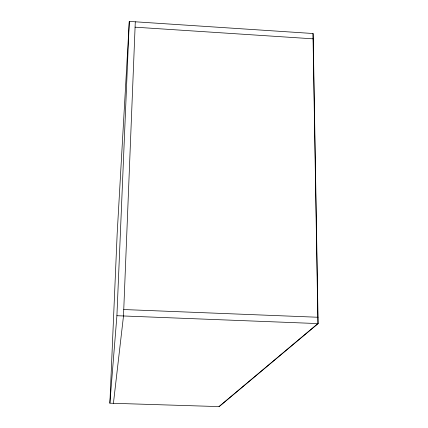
<?xml version="1.0" encoding="UTF-8"?>
<svg xmlns="http://www.w3.org/2000/svg" width="428" height="428" viewBox="0 0 428 428"><rect width="100%" height="100%" fill="white"/><g stroke="black" fill="none" stroke-linecap="round" stroke-linejoin="round"><path stroke-width="0.64" d="M135.296 21.796L123.499 315.971L113.425 403.304M109.878 403.192L117.154 233.993L129.288 21.4L313.157 33.523L318.122 323.589L219.125 406.6L109.878 403.192L116.914 315.714L129.288 21.4M219.013 406.595L317.913 323.584L312.964 33.512M123.756 309.54L318.015 317.26M116.914 315.714L318.122 323.589M135.077 27.178L313.248 38.841"/></g></svg>
